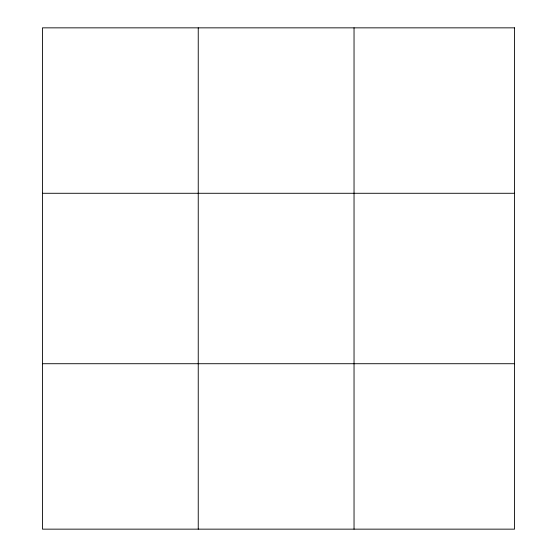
<?xml version="1.0" encoding="UTF-8"?>
<svg xmlns="http://www.w3.org/2000/svg" width="557" height="557" viewBox="0 0 557 557"><rect width="100%" height="100%" fill="white"/><g stroke="black" fill="none" stroke-linecap="round" stroke-linejoin="round"><path stroke-width="0.84" d="M198.243 529.15L198.243 27.85M354.036 529.15L354.036 27.85M42.443 193.279L514.557 193.279M42.443 363.721L514.557 363.721M514.557 27.85L514.557 529.15L42.443 529.15L42.443 27.85L514.557 27.85"/></g></svg>
